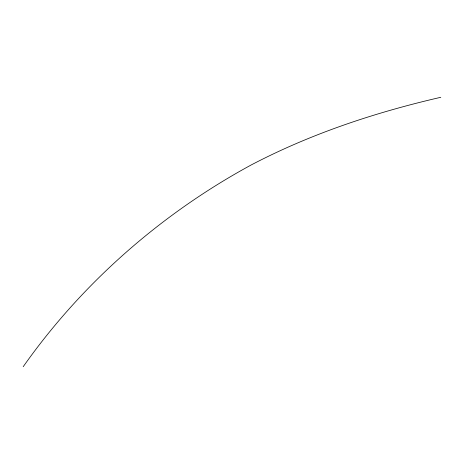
<?xml version="1.0" encoding="UTF-8"?>
<svg xmlns="http://www.w3.org/2000/svg" width="464" height="464" viewBox="0 0 464 464"><rect width="100%" height="100%" fill="white"/><g stroke="black" fill="none" stroke-linecap="round" stroke-linejoin="round"><path stroke-width="0.7" d="M23.2 366.705C82.128 283.063 161.327 213.742 251.175 164.969C310.851 133.736 375.277 112.363 440.8 97.295"/></g></svg>
